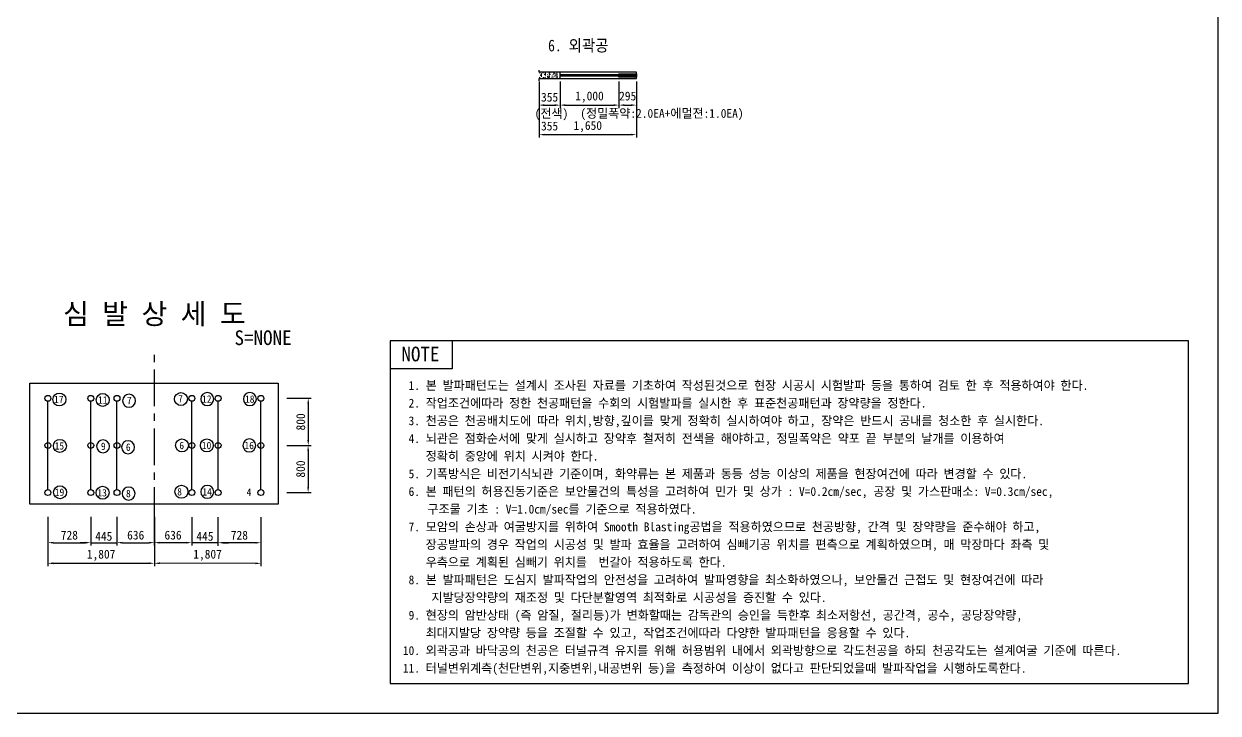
# Model space of a CAD drawing. Header units: millimetres. Extents: x -38550 to 41050, y 2900 to 31257.
# Drawn here: x 20779 to 41050, y 2900 to 14599 of the extents above; entities that cross this region are included whole.
import ezdxf
from ezdxf.enums import TextEntityAlignment as Align

# ---------------------------------------------------------------- set-up
doc = ezdxf.new("R2010")
doc.units = ezdxf.units.MM
doc.header["$LTSCALE"] = 500
doc.header["$PDMODE"] = 1
doc.linetypes.add('A-CENTR01', pattern=[2, 1.25, -0.25, 0.25, -0.25])
for name, color, linetype in [('CS-BLST', 4, 'Continuous'), ('CS-BLST-LIN1', 2, 'Continuous'), ('CS-BLST-PATT', 1, 'Continuous'), ('CS-BLST-TEX2', 3, 'Continuous'), ('CS-BLST-TEX3', 3, 'Continuous'), ('CS-CNTL', 1, 'A-CENTR01'), ('CS-DIMS', 1, 'Continuous'), ('CS-EXCV', 3, 'E-DIGLN01'), ('CS-LEAL', 1, 'Continuous'), ('CS-MISC', 2, 'Continuous'), ('CS-NOTE', 3, 'Continuous'), ('CS-SYMB', 2, 'Continuous'), ('CS-TABL', 3, 'Continuous'), ('CS-TEX1', 6, 'Continuous'), ('CS-TEX3', 6, 'Continuous'), ('CS-TEXT', 3, 'Continuous'), ('CX-PAPR', 2, 'Continuous')]:
    doc.layers.add(name, color=color, linetype=linetype)
doc.styles.add('굴림체', font='')
doc.styles.get('굴림체').set_extended_font_data('GulimChe')
doc.linetypes.add('E-DIGLN01', pattern='A,0.9,-0.2,[19,kscals.shx,S=0.1,R=180,X=0,Y=0],0.9', length=2)
doc.dimstyles.new('DIM01-50', dxfattribs={"dimscale": 50, "dimtxt": 3, "dimasz": 1.8, "dimexe": 1, "dimexo": 1, "dimgap": 1, "dimtad": 1, "dimdec": 0, "dimzin": 9, "dimdsep": 46, "dimlunit": 6, "dimtxsty": '굴림체', "dimcen": 2.5, "dimclrt": 3, "dimadec": 4, "dimazin": 0, "dimtfac": 1, "dimtdec": 0, "dimtmove": 2, "dimatfit": 3, "dimfxl": 1, "dimtolj": 1, "dimtzin": 0, "dimarcsym": 0})

# ---------------------------------------------------------------- blocks, each defined once
blk = doc.blocks.new('*D49')
at = {"layer": 'CS-DIMS', "color": 0, "lineweight": -2, "ltscale": 30, "transparency": 16777216}
for p, q in [((29525, 13619), (29525, 12669)), ((31175, 13619), (31175, 12669)), ((29615, 12719), (31085, 12719))]:
    blk.add_line(p, q, dxfattribs=at)
at = {"layer": 'CS-DIMS', "color": 0, "ltscale": 30, "transparency": 16777216}
for points in [[(29615, 12734), (29615, 12704), (29525, 12719)], [(31085, 12734), (31085, 12704), (31175, 12719)]]:
    blk.add_solid(points, dxfattribs=at)
at = {"layer": 'Defpoints', "color": 0, "ltscale": 30, "transparency": 16777216}
for p in [(29525, 13669), (31175, 13669), (31175, 12719)]:
    blk.add_point(p, dxfattribs=at)
at = {"layer": 'CS-DIMS', "color": 3, "ltscale": 30, "transparency": 16777216, "insert": (30350, 12855), "char_height": 150, "attachment_point": 5, "style": '굴림체'}
blk.add_mtext('\\A1;1,650', dxfattribs=at)
blk = doc.blocks.new('*D50')
at = {"layer": 'CS-DIMS', "color": 0, "lineweight": -2, "ltscale": 30, "transparency": 16777216}
for p, q in [((29525, 13619), (29525, 13169)), ((29880, 13619), (29880, 13169)), ((29615, 13219), (29790, 13219))]:
    blk.add_line(p, q, dxfattribs=at)
at = {"layer": 'CS-DIMS', "color": 0, "ltscale": 30, "transparency": 16777216}
for points in [[(29615, 13234), (29615, 13204), (29525, 13219)], [(29790, 13234), (29790, 13204), (29880, 13219)]]:
    blk.add_solid(points, dxfattribs=at)
at = {"layer": 'Defpoints', "color": 0, "ltscale": 30, "transparency": 16777216}
for p in [(29525, 13669), (29880, 13669), (29880, 13219)]:
    blk.add_point(p, dxfattribs=at)
at = {"layer": 'CS-DIMS', "color": 3, "ltscale": 30, "transparency": 16777216, "insert": (29703, 12864), "char_height": 150, "attachment_point": 5, "style": '굴림체'}
blk.add_mtext('\\A1;355', dxfattribs=at)
blk = doc.blocks.new('*D51')
at = {"layer": 'CS-DIMS', "color": 0, "lineweight": -2, "ltscale": 30, "transparency": 16777216}
for p, q in [((29525, 13619), (29525, 13170)), ((29880, 13619), (29880, 13170)), ((29615, 13220), (29790, 13220))]:
    blk.add_line(p, q, dxfattribs=at)
at = {"layer": 'CS-DIMS', "color": 0, "ltscale": 30, "transparency": 16777216}
for points in [[(29615, 13235), (29615, 13205), (29525, 13220)], [(29790, 13235), (29790, 13205), (29880, 13220)]]:
    blk.add_solid(points, dxfattribs=at)
at = {"layer": 'Defpoints', "color": 0, "ltscale": 30, "transparency": 16777216}
for p in [(29525, 13669), (29880, 13669), (29880, 13220)]:
    blk.add_point(p, dxfattribs=at)
at = {"layer": 'CS-DIMS', "color": 3, "ltscale": 30, "transparency": 16777216, "insert": (29703, 13353), "char_height": 150, "attachment_point": 5, "style": '굴림체'}
blk.add_mtext('\\A1;355', dxfattribs=at)
blk = doc.blocks.new('*D52')
at = {"layer": 'CS-DIMS', "color": 0, "lineweight": -2, "ltscale": 30, "transparency": 16777216}
for p, q in [((29880, 13619), (29880, 13170)), ((30880, 13619), (30880, 13170)), ((29970, 13220), (30790, 13220))]:
    blk.add_line(p, q, dxfattribs=at)
at = {"layer": 'CS-DIMS', "color": 0, "ltscale": 30, "transparency": 16777216}
for points in [[(29970, 13235), (29970, 13205), (29880, 13220)], [(30790, 13235), (30790, 13205), (30880, 13220)]]:
    blk.add_solid(points, dxfattribs=at)
at = {"layer": 'Defpoints', "color": 0, "ltscale": 30, "transparency": 16777216}
for p in [(29880, 13669), (30880, 13669), (30880, 13220)]:
    blk.add_point(p, dxfattribs=at)
at = {"layer": 'CS-DIMS', "color": 3, "ltscale": 30, "transparency": 16777216, "insert": (30380, 13356), "char_height": 150, "attachment_point": 5, "style": '굴림체'}
blk.add_mtext('\\A1;1,000', dxfattribs=at)
blk = doc.blocks.new('*D53')
at = {"layer": 'CS-DIMS', "color": 0, "lineweight": -2, "ltscale": 30, "transparency": 16777216}
for p, q in [((30880, 13619), (30880, 13170)), ((31175, 13619), (31175, 13170)), ((30970, 13220), (31085, 13220))]:
    blk.add_line(p, q, dxfattribs=at)
at = {"layer": 'CS-DIMS', "color": 0, "ltscale": 30, "transparency": 16777216}
for points in [[(30970, 13235), (30970, 13205), (30880, 13220)], [(31085, 13235), (31085, 13205), (31175, 13220)]]:
    blk.add_solid(points, dxfattribs=at)
at = {"layer": 'Defpoints', "color": 0, "ltscale": 30, "transparency": 16777216}
for p in [(30880, 13669), (31175, 13669), (31175, 13220)]:
    blk.add_point(p, dxfattribs=at)
at = {"layer": 'CS-DIMS', "color": 3, "ltscale": 30, "transparency": 16777216, "insert": (31028, 13373), "char_height": 150, "attachment_point": 5, "style": '굴림체'}
blk.add_mtext('\\A1;295', dxfattribs=at)
blk = doc.blocks.new('뉴마이트')
at = {"layer": 'CS-BLST-PATT'}
h = blk.add_hatch(dxfattribs=at)
h.set_pattern_fill('ANSI31', color=256, scale=5.824581, style=0)
h.set_pattern_definition([(45, (-765876.779, 225267.89), (-13.0765565, 13.0765565), [])])
h.paths.add_polyline_path([(0, 29), (0, -29), (295, -29), (295, 29)])
at = {"layer": 'CS-TABL'}
blk.add_lwpolyline([(0, 29), (295, 29), (295, -29), (0, -29)], close=True, dxfattribs=at)
blk = doc.blocks.new('text-cir')
at = {"layer": 'CS-LEAL', "color": 1}
blk.add_circle((0, 0), 110, dxfattribs=at)
blk = doc.blocks.new('*D78')
at = {"layer": 'CS-DIMS', "color": 0, "lineweight": -2, "transparency": 16777216}
for p, q in [((25243, 7443), (25654, 7443)), ((25604, 7353), (25604, 6733)), ((25241, 6643), (25654, 6643))]:
    blk.add_line(p, q, dxfattribs=at)
at = {"layer": 'CS-DIMS', "color": 0, "transparency": 16777216}
for points in [[(25589, 7353), (25619, 7353), (25604, 7443)], [(25589, 6733), (25619, 6733), (25604, 6643)]]:
    blk.add_solid(points, dxfattribs=at)
at = {"layer": 'Defpoints', "color": 0, "transparency": 16777216}
for p in [(25193, 7443), (25191, 6643), (25604, 6643)]:
    blk.add_point(p, dxfattribs=at)
at = {"layer": 'CS-DIMS', "color": 3, "transparency": 16777216, "insert": (25477, 7043), "char_height": 150, "attachment_point": 5, "rotation": 90, "style": '굴림체'}
blk.add_mtext('\\A1;800', dxfattribs=at)
blk = doc.blocks.new('*D79')
at = {"layer": 'CS-DIMS', "color": 0, "lineweight": -2, "transparency": 16777216}
for p, q in [((25245, 8243), (25656, 8243)), ((25606, 8153), (25606, 7533)), ((25243, 7443), (25656, 7443))]:
    blk.add_line(p, q, dxfattribs=at)
at = {"layer": 'CS-DIMS', "color": 0, "transparency": 16777216}
for points in [[(25591, 8153), (25621, 8153), (25606, 8243)], [(25591, 7533), (25621, 7533), (25606, 7443)]]:
    blk.add_solid(points, dxfattribs=at)
at = {"layer": 'Defpoints', "color": 0, "transparency": 16777216}
for p in [(25195, 8243), (25193, 7443), (25606, 7443)]:
    blk.add_point(p, dxfattribs=at)
at = {"layer": 'CS-DIMS', "color": 3, "transparency": 16777216, "insert": (25479, 7843), "char_height": 150, "attachment_point": 5, "rotation": 90, "style": '굴림체'}
blk.add_mtext('\\A1;800', dxfattribs=at)
blk = doc.blocks.new('*D70')
at = {"layer": 'CS-DIMS', "color": 0, "lineweight": -2, "transparency": 16777216}
for p, q in [((22359, 6229), (22359, 5743)), ((22995, 6229), (22995, 5743)), ((22449, 5793), (22905, 5793))]:
    blk.add_line(p, q, dxfattribs=at)
at = {"layer": 'CS-DIMS', "color": 0, "transparency": 16777216}
for points in [[(22449, 5808), (22449, 5778), (22359, 5793)], [(22905, 5808), (22905, 5778), (22995, 5793)]]:
    blk.add_solid(points, dxfattribs=at)
at = {"layer": 'Defpoints', "color": 0, "transparency": 16777216}
for p in [(22359, 6279), (22995, 6279), (22995, 5793)]:
    blk.add_point(p, dxfattribs=at)
at = {"layer": 'CS-DIMS', "color": 3, "transparency": 16777216, "insert": (22677, 5920), "char_height": 150, "attachment_point": 5, "style": '굴림체'}
blk.add_mtext('\\A1;636', dxfattribs=at)
blk = doc.blocks.new('*D71')
at = {"layer": 'CS-DIMS', "color": 0, "lineweight": -2, "transparency": 16777216}
for p, q in [((21914, 6229), (21914, 5743)), ((22359, 6229), (22359, 5743)), ((21824, 5793), (21734, 5793)), ((21914, 5793), (22359, 5793)), ((22449, 5793), (22539, 5793))]:
    blk.add_line(p, q, dxfattribs=at)
at = {"layer": 'CS-DIMS', "color": 0, "transparency": 16777216}
for points in [[(21824, 5808), (21824, 5778), (21914, 5793)], [(22449, 5808), (22449, 5778), (22359, 5793)]]:
    blk.add_solid(points, dxfattribs=at)
at = {"layer": 'Defpoints', "color": 0, "transparency": 16777216}
for p in [(21914, 6279), (22359, 6279), (22359, 5793)]:
    blk.add_point(p, dxfattribs=at)
at = {"layer": 'CS-DIMS', "color": 3, "transparency": 16777216, "insert": (22135, 5900), "char_height": 150, "attachment_point": 5, "style": '굴림체'}
blk.add_mtext('\\A1;445', dxfattribs=at)
blk = doc.blocks.new('*D72')
at = {"layer": 'CS-DIMS', "color": 0, "lineweight": -2, "transparency": 16777216}
for p, q in [((21187, 6229), (21187, 5743)), ((21914, 6229), (21914, 5743)), ((21277, 5793), (21824, 5793))]:
    blk.add_line(p, q, dxfattribs=at)
at = {"layer": 'CS-DIMS', "color": 0, "transparency": 16777216}
for points in [[(21277, 5808), (21277, 5778), (21187, 5793)], [(21824, 5808), (21824, 5778), (21914, 5793)]]:
    blk.add_solid(points, dxfattribs=at)
at = {"layer": 'Defpoints', "color": 0, "transparency": 16777216}
for p in [(21187, 6279), (21914, 6279), (21914, 5793)]:
    blk.add_point(p, dxfattribs=at)
at = {"layer": 'CS-DIMS', "color": 3, "transparency": 16777216, "insert": (21551, 5920), "char_height": 150, "attachment_point": 5, "style": '굴림체'}
blk.add_mtext('\\A1;728', dxfattribs=at)
blk = doc.blocks.new('*D73')
at = {"layer": 'CS-DIMS', "color": 0, "lineweight": -2, "transparency": 16777216}
for p, q in [((21187, 6229), (21187, 5393)), ((22994, 6229), (22994, 5393)), ((21277, 5443), (22904, 5443))]:
    blk.add_line(p, q, dxfattribs=at)
at = {"layer": 'CS-DIMS', "color": 0, "transparency": 16777216}
for points in [[(21277, 5458), (21277, 5428), (21187, 5443)], [(22904, 5458), (22904, 5428), (22994, 5443)]]:
    blk.add_solid(points, dxfattribs=at)
at = {"layer": 'Defpoints', "color": 0, "transparency": 16777216}
for p in [(21187, 6279), (22994, 6279), (22994, 5443)]:
    blk.add_point(p, dxfattribs=at)
at = {"layer": 'CS-DIMS', "color": 3, "transparency": 16777216, "insert": (22090, 5579), "char_height": 150, "attachment_point": 5, "style": '굴림체'}
blk.add_mtext('\\A1;1,807', dxfattribs=at)
blk = doc.blocks.new('*D74')
at = {"layer": 'CS-DIMS', "color": 0, "lineweight": -2, "transparency": 16777216}
for p, q in [((22993, 6229), (22993, 5743)), ((23629, 6228), (23628, 5743)), ((23538, 5793), (23083, 5793))]:
    blk.add_line(p, q, dxfattribs=at)
at = {"layer": 'CS-DIMS', "color": 0, "transparency": 16777216}
for points in [[(23083, 5808), (23083, 5778), (22993, 5793)], [(23538, 5808), (23538, 5778), (23628, 5793)]]:
    blk.add_solid(points, dxfattribs=at)
at = {"layer": 'Defpoints', "color": 0, "transparency": 16777216}
for p in [(22993, 6279), (23629, 6278), (22993, 5793)]:
    blk.add_point(p, dxfattribs=at)
at = {"layer": 'CS-DIMS', "color": 3, "transparency": 16777216, "insert": (23311, 5920), "char_height": 150, "attachment_point": 5, "rotation": 359.967, "style": '굴림체'}
blk.add_mtext('\\A1;636', dxfattribs=at)
blk = doc.blocks.new('*D75')
at = {"layer": 'CS-DIMS', "color": 0, "lineweight": -2, "transparency": 16777216}
for p, q in [((23629, 6228), (23628, 5743)), ((24073, 6228), (24073, 5742)), ((23538, 5793), (23448, 5793)), ((24073, 5792), (23628, 5793)), ((24163, 5792), (24253, 5792))]:
    blk.add_line(p, q, dxfattribs=at)
at = {"layer": 'CS-DIMS', "color": 0, "transparency": 16777216}
for points in [[(23538, 5808), (23538, 5778), (23628, 5793)], [(24163, 5807), (24163, 5777), (24073, 5792)]]:
    blk.add_solid(points, dxfattribs=at)
at = {"layer": 'Defpoints', "color": 0, "transparency": 16777216}
for p in [(23629, 6278), (24073, 6278), (23628, 5793)]:
    blk.add_point(p, dxfattribs=at)
at = {"layer": 'CS-DIMS', "color": 3, "transparency": 16777216, "insert": (23852, 5900), "char_height": 150, "attachment_point": 5, "rotation": 359.967, "style": '굴림체'}
blk.add_mtext('\\A1;445', dxfattribs=at)
blk = doc.blocks.new('*D76')
at = {"layer": 'CS-DIMS', "color": 0, "lineweight": -2, "transparency": 16777216}
for p, q in [((24073, 6228), (24073, 5742)), ((24801, 6228), (24801, 5742)), ((24711, 5792), (24163, 5792))]:
    blk.add_line(p, q, dxfattribs=at)
at = {"layer": 'CS-DIMS', "color": 0, "transparency": 16777216}
for points in [[(24163, 5807), (24163, 5777), (24073, 5792)], [(24711, 5807), (24711, 5777), (24801, 5792)]]:
    blk.add_solid(points, dxfattribs=at)
at = {"layer": 'Defpoints', "color": 0, "transparency": 16777216}
for p in [(24073, 6278), (24801, 6278), (24073, 5792)]:
    blk.add_point(p, dxfattribs=at)
at = {"layer": 'CS-DIMS', "color": 3, "transparency": 16777216, "insert": (24437, 5919), "char_height": 150, "attachment_point": 5, "rotation": 359.967, "style": '굴림체'}
blk.add_mtext('\\A1;728', dxfattribs=at)
blk = doc.blocks.new('*D77')
at = {"layer": 'CS-DIMS', "color": 0, "lineweight": -2, "transparency": 16777216}
for p, q in [((22994, 6229), (22994, 5393)), ((24801, 6228), (24801, 5392)), ((24711, 5442), (23084, 5443))]:
    blk.add_line(p, q, dxfattribs=at)
at = {"layer": 'CS-DIMS', "color": 0, "transparency": 16777216}
for points in [[(23084, 5458), (23084, 5428), (22994, 5443)], [(24711, 5457), (24711, 5427), (24801, 5442)]]:
    blk.add_solid(points, dxfattribs=at)
at = {"layer": 'Defpoints', "color": 0, "transparency": 16777216}
for p in [(22994, 6279), (24801, 6278), (22994, 5443)]:
    blk.add_point(p, dxfattribs=at)
at = {"layer": 'CS-DIMS', "color": 3, "transparency": 16777216, "insert": (23897, 5579), "char_height": 150, "attachment_point": 5, "rotation": 359.967, "style": '굴림체'}
blk.add_mtext('\\A1;1,807', dxfattribs=at)

msp = doc.modelspace()

# ---------------------------------------------------------------- hatches: boundary and pattern name
at = {"layer": 'CS-BLST-PATT'}
h = msp.add_hatch(dxfattribs=at)
h.set_pattern_fill('AR-CONC', color=256, scale=0.5, style=0)
h.set_pattern_definition([(50, (-344494, 34756.25), (91.092334, -7.969543), [9.525, -104.775]), (355, (-344494, 34756.25), (-17.621413, 95.528321), [7.62, -83.82]), (100.451, (-344486.41, 34755.58), (73.47125, 87.558344), [8.095, -89.045]), (46.1842, (-344494, 34781.65), (135.53952, -21.021164), [14.2875, -157.1625]), (96.6356, (-344482.7, 34779.9), (118.702117, 123.71278), [12.1425, -133.5675]), (351.184, (-344494, 34781.65), (118.702303, 123.71256), [11.43, -125.73]), (21, (-344481.3, 34775.3), (75.80744, -51.13276), [9.525, -104.775]), (326, (-344481.3, 34775.3), (30.901014, 92.093983), [7.62, -83.82]), (71.4514, (-344474.98, 34771.04), (106.708245, 40.961429), [8.095, -89.045]), (37.5, (-344494, 34756.247), (1.5443016, 42.2775194), [0, -82.804, 0, -85.09, 0, -84.1375]), (7.5, (-344494, 34756.247), (33.409831, 50.0902874), [0, -48.514, 0, -80.899, 0, -32.0675]), (327.5, (-344522.32, 34756.247), (67.7952976, -2.864372), [0, -31.75, 0, -99.06, 0, -131.445]), (317.5, (-344535.02, 34756.247), (74.064591, 12.7132455), [0, -41.275, 0, -65.786, 0, -93.345])])
h.paths.add_polyline_path([(29880.2, 13779.1), (29525.2, 13779.1), (29525.2, 13669.1), (29880.2, 13669.1)])
at = {"layer": 'CS-SYMB'}
h = msp.add_hatch(dxfattribs=at)
h.set_pattern_fill('LINE', color=256, scale=4.6, style=0)
h.set_pattern_definition([(0, (-1996322.293, 847077.653), (0, 14.605), [])])
h.paths.add_polyline_path([(30380.2, 13709.6), (30380.2, 13738.7), (29880.2, 13738.7), (29880.2, 13709.6)])
h = msp.add_hatch(dxfattribs=at)
h.set_pattern_fill('LINE', color=256, scale=4.6, style=0)
h.set_pattern_definition([(0, (-1995822.293, 847077.653), (0, 14.605), [])])
h.paths.add_polyline_path([(30880.2, 13709.6), (30880.2, 13738.7), (30380.2, 13738.7), (30380.2, 13709.6)])

# ---------------------------------------------------------------- linework, layer by layer
at = {"layer": 'CS-BLST'}
for centre in [(21187.6, 8242.7), (21914.5, 8242.7), (22359.2, 8242.7), (23630.3, 8242.7), (24075.1, 8242.7), (24801.9, 8242.7), (21187.6, 7442.7), (21914.5, 7442.7), (22359.2, 7442.7), (23630.3, 7442.7), (24075.1, 7442.7), (24801.9, 7442.7), (21187.6, 6642.7), (21914.5, 6642.7), (22359.2, 6642.7), (23630.3, 6642.7), (24075.1, 6642.7), (24801.9, 6642.7)]:
    msp.add_circle(centre, 50, dxfattribs=at)
at = {"layer": 'CS-BLST-LIN1'}
for points in [[(21187.6, 6692.7), (21187.6, 8192.7)], [(21914.5, 6692.7), (21914.5, 8192.7)], [(22359.2, 6692.7), (22359.2, 8192.7)], [(23630.3, 6692.7), (23630.3, 8192.7)], [(24075.1, 6692.7), (24075.1, 8192.7)], [(24801.9, 6692.7), (24801.9, 8192.7)]]:
    msp.add_lwpolyline(points, dxfattribs=at)
at = {"layer": 'CS-CNTL'}
msp.add_line((22994.8, 6108.3), (22994.8, 9039.7), dxfattribs=at)
at = {"layer": 'CS-EXCV'}
msp.add_lwpolyline([(29525.2, 13634.2), (29525.2, 13669.1), (31175.2, 13669.1), (31175.2, 13779.1), (29525.2, 13779.1), (29525.2, 13814.1)], dxfattribs=at)
at = {"layer": 'CS-MISC'}
msp.add_lwpolyline([(20882.1, 8500.8), (25097.8, 8500.8), (25097.8, 6445.9), (20882.1, 6445.9)], close=True, dxfattribs=at)
at = {"layer": 'CS-NOTE'}
for points in [[(26997.7, 3400), (40550, 3400), (40550, 9217), (26997.7, 9217), (26997.7, 3400)], [(28047.7, 9217), (28047.7, 8742), (26997.7, 8742)]]:
    msp.add_lwpolyline(points, dxfattribs=at)
at = {"layer": 'CS-SYMB'}
msp.add_line((29880.2, 13669.1), (29880.2, 13779.1), dxfattribs=at)
for points in [[(29880.2, 13738.7), (30380.2, 13738.7), (30380.2, 13709.6), (29880.2, 13709.6)], [(30380.2, 13738.7), (30880.2, 13738.7), (30880.2, 13709.6), (30380.2, 13709.6)]]:
    msp.add_lwpolyline(points, close=True, dxfattribs=at)
at = {"layer": 'CX-PAPR'}
msp.add_lwpolyline([(1250, 2900), (41050, 2900), (41050, 28700), (1250, 28700)], close=True, dxfattribs=at)

# ---------------------------------------------------------------- block references
at = {"layer": 'CS-BLST'}
msp.add_blockref('뉴마이트', (30880.2, 13724.1), dxfattribs=at)
at = {"layer": 'CS-BLST-TEX2'}
for p in [(21381.7, 8223.4), (22117, 8216), (23445.5, 8230.9), (21390.7, 7435.9), (23462.7, 7443.4), (23884.4, 7443.4), (21393.4, 6648.3), (22115.9, 6640.8), (23453.2, 6657)]:
    msp.add_blockref('text-cir', p, dxfattribs=at)
at = {"layer": 'CS-BLST-TEX2', "xscale": -1}
for p in [(22564.3, 8201), (23890.7, 8230.9), (24614.8, 8230.9), (22123.3, 7428.4), (22547.1, 7413.5), (24605.8, 7443.4), (22556.6, 6627.2), (23891.8, 6655.7)]:
    msp.add_blockref('text-cir', p, dxfattribs=at)

# ---------------------------------------------------------------- texts
at = {"layer": 'CS-BLST-TEX2', "style": '굴림체'}
for s, p in [('17', (21372.3, 8223.4)), ('11', (22118.1, 8216)), ('7', (22568.4, 8205.9)), ('7', (23437.8, 8235.8)), ('12', (23883.5, 8230.9)), ('18', (24612.8, 8230.9)), ('6', (23458.4, 7443.4)), ('10', (23880.2, 7443.4)), ('16', (24603.7, 7443.4)), ('15', (21381.2, 7435.9)), ('9', (22127.4, 7428.4)), ('6', (22551.2, 7413.5)), ('19', (21384, 6648.3)), ('13', (22107.7, 6640.8)), ('8', (23421.8, 6657)), ('14', (23889.9, 6655.7)), ('4', (24599.9, 6648.3)), ('8', (22552.8, 6627.2))]:
    msp.add_text(s, height=125, dxfattribs=at).set_placement(p, align=Align.MIDDLE_CENTER)
at = {"layer": 'CS-BLST-TEX3', "style": '굴림체'}
for s, p in [('(전색)', (29734.2, 13002)), ('(정밀폭약:2.0EA+에멀젼:1.0EA)', (31609.5, 13005))]:
    msp.add_text(s, height=150, dxfattribs=at).set_placement(p, align=Align.CENTER)
at = {"layer": 'CS-NOTE', "style": '굴림체'}
for s, height, p in [('NOTE', 250, (27187.3, 8869.9)), (' 1. 본 발파패턴도는 설계시 조사된 자료를 기초하여 작성된것으로 현장 시공시 시험발파 등을 통하여 검토 한 후 적용하여야 한다.', 150, (27211.9, 8386.7)), (' 2. 작업조건에따라 정한 천공패턴을 수회의 시험발파를 실시한 후 표준천공패턴과 장약량을 정한다.', 150, (27211.9, 8086.7)), (' 3. 천공은 천공배치도에 따라 위치,방향,깊이를 맞게 정확히 실시하여야 하고, 장약은 반드시 공내를 청소한 후 실시한다.', 150, (27211.9, 7786.7)), (' 4. 뇌관은 점화순서에 맞게 실시하고 장약후 철저히 전색을 해야하고, 정밀폭약은 약포 끝 부분의 날개를 이용하여', 150, (27211.9, 7486.7)), ('    정확히 중앙에 위치 시켜야 한다.', 150, (27211.9, 7186.7)), (' 5. 기폭방식은 비전기식뇌관 기준이며, 화약류는 본 제품과 동등 성능 이상의 제품을 현장여건에 따라 변경할 수 있다.', 150, (27211.9, 6886.7)), (' 6. 본 패턴의 허용진동기준은 보안물건의 특성을 고려하여 민가 및 상가 : V=0.2cm/sec, 공장 및 가스판매소: V=0.3cm/sec, ', 150, (27211.9, 6586.7)), ('    구조물 기초 : V=1.0cm/sec를 기준으로 적용하였다.', 150, (27241.5, 6286.7)), (' 7. 모암의 손상과 여굴방지를 위하여 Smooth Blasting공법을 적용하였으므로 천공방향, 간격 및 장약량을 준수해야 하고,', 150, (27211.9, 5986.7)), ('    장공발파의 경우 작업의 시공성 및 발파 효율을 고려하여 심빼기공 위치를 편측으로 계획하였으며, 매 막장마다 좌측 및', 150, (27211.9, 5686.7)), ('    우측으로 계획된 심빼기 위치를  번갈아 적용하도록 한다.', 150, (27211.9, 5386.7)), (' 8. 본 발파패턴은 도심지 발파작업의 안전성을 고려하여 발파영향을 최소화하였으나, 보안물건 근접도 및 현장여건에 따라', 150, (27211.9, 5086.7)), ('     지발당장약량의 재조정 및 다단분할영역 최적화로 시공성을 증진할 수 있다.', 150, (27211.9, 4786.7)), (' 9. 현장의 암반상태 (즉 암질, 절리등)가 변화할때는 감독관의 승인을 득한후 최소저항선, 공간격, 공수, 공당장약량,', 150, (27211.9, 4486.7)), ('    최대지발당 장약량 등을 조절할 수 있고, 작업조건에따라 다양한 발파패턴을 응용할 수 있다. ', 150, (27211.9, 4186.7)), ('10. 외곽공과 바닥공의 천공은 터널규격 유지를 위해 허용범위 내에서 외곽방향으로 각도천공을 하되 천공각도는 설계여굴 기준에 따른다.', 150, (27211.9, 3886.7)), ('11. 터널변위계측(천단변위,지중변위,내공변위 등)을 측정하여 이상이 없다고 판단되었을때 발파작업을 시행하도록한다.', 150, (27211.9, 3586.7))]:
    msp.add_text(s, height=height, dxfattribs=at).set_placement(p)
at = {"layer": 'CS-TEX1', "style": '굴림체'}
msp.add_text('심 발 상 세 도', height=350, dxfattribs=at).set_placement((22994.8, 9681.6), align=Align.MIDDLE)
at = {"layer": 'CS-TEX3', "style": '굴림체', "width": 0.9}
msp.add_text('6. 외곽공', height=200, dxfattribs=at).set_placement((30189.8, 14132), align=Align.CENTER)
at = {"layer": 'CS-TEXT', "style": '굴림체'}
msp.add_text('S=NONE', height=250, dxfattribs=at).set_placement((24354.3, 9146.8))

# ---------------------------------------------------------------- dimensions: what is measured, and where the dimension line sits
at = {"layer": 'CS-DIMS', "ltscale": 30}
for base, p1, p2, picture, middle in [((31175.2, 12718.6), (29525.2, 13669.1), (31175.2, 13669.1), '*D49', (30350.2, 12854.7)), ((29880.2, 13219.1), (29525.2, 13669.1), (29880.2, 13669.1), '*D50', (29702.7, 12864.1)), ((30880.2, 13219.7), (29880.2, 13669.1), (30880.2, 13669.1), '*D52', (30380.2, 13355.8))]:
    dim = msp.add_linear_dim(base=base, p1=p1, p2=p2, dimstyle='DIM01-50', dxfattribs=at)
    dim.commit()
    dim.dimension.update_dxf_attribs({"geometry": picture, "text_midpoint": middle})
for base, p1, p2, picture, middle in [((29880.2, 13219.7), (29525.2, 13669.1), (29880.2, 13669.1), '*D51', (29702.7, 13353.1)), ((31175.2, 13219.7), (30880.2, 13669.1), (31175.2, 13669.1), '*D53', (31027.7, 13372.9))]:
    dim = msp.add_linear_dim(base=base, p1=p1, p2=p2, dimstyle='DIM01-50', dxfattribs=at)
    dim.commit()
    dim.dimension.update_dxf_attribs({"geometry": picture, "text_midpoint": middle, "dimtype": 160})
at = {"layer": 'CS-DIMS'}
for base, p1, p2, angle, picture, middle in [((25606, 7442.7), (25194.9, 8242.7), (25192.9, 7442.7), 90, '*D79', (25479.3, 7842.7)), ((25604, 6642.7), (25192.9, 7442.7), (25190.9, 6642.7), 90, '*D78', (25477.3, 7042.7)), ((22992.9, 5793.1), (23628.7, 6278.4), (22993.2, 6278.8), 179.96701, '*D74', (23310.8, 5919.6)), ((22993.7, 5443.2), (24801.3, 6277.8), (22994.2, 6278.8), 179.96701, '*D77', (23897.4, 5578.8)), ((24073.2, 5792.5), (24801.3, 6277.8), (24073.5, 6278.2), 179.96701, '*D76', (24437.2, 5919.2))]:
    dim = msp.add_linear_dim(base=base, p1=p1, p2=p2, angle=angle, dimstyle='DIM01-50', dxfattribs=at)
    dim.commit()
    dim.dimension.update_dxf_attribs({"geometry": picture, "text_midpoint": middle})
for base, p1, p2, picture, middle in [((21914.5, 5793.1), (21186.6, 6278.8), (21914.5, 6278.8), '*D72', (21550.5, 5920)), ((22993.7, 5443.2), (21186.6, 6278.8), (22993.7, 6278.8), '*D73', (22090.2, 5579.3)), ((22994.8, 5793.1), (22359.2, 6278.8), (22994.8, 6278.8), '*D70', (22677, 5919.8))]:
    dim = msp.add_linear_dim(base=base, p1=p1, p2=p2, dimstyle='DIM01-50', dxfattribs=at)
    dim.commit()
    dim.dimension.update_dxf_attribs({"geometry": picture, "text_midpoint": middle})
dim = msp.add_linear_dim(base=(22359.2, 5793.1), p1=(21914.5, 6278.8), p2=(22359.2, 6278.8), dimstyle='DIM01-50', dxfattribs=at)
dim.commit()
dim.dimension.update_dxf_attribs({"geometry": '*D71', "text_midpoint": (22135.5, 5900.4), "dimtype": 160})
dim = msp.add_linear_dim(base=(23628.5, 5792.7), p1=(24073.5, 6278.2), p2=(23628.7, 6278.4), angle=179.96701, dimstyle='DIM01-50', dxfattribs=at)
dim.commit()
dim.dimension.update_dxf_attribs({"geometry": '*D75', "text_midpoint": (23852.3, 5899.9), "dimtype": 160})

doc.saveas('drawing.dxf')
